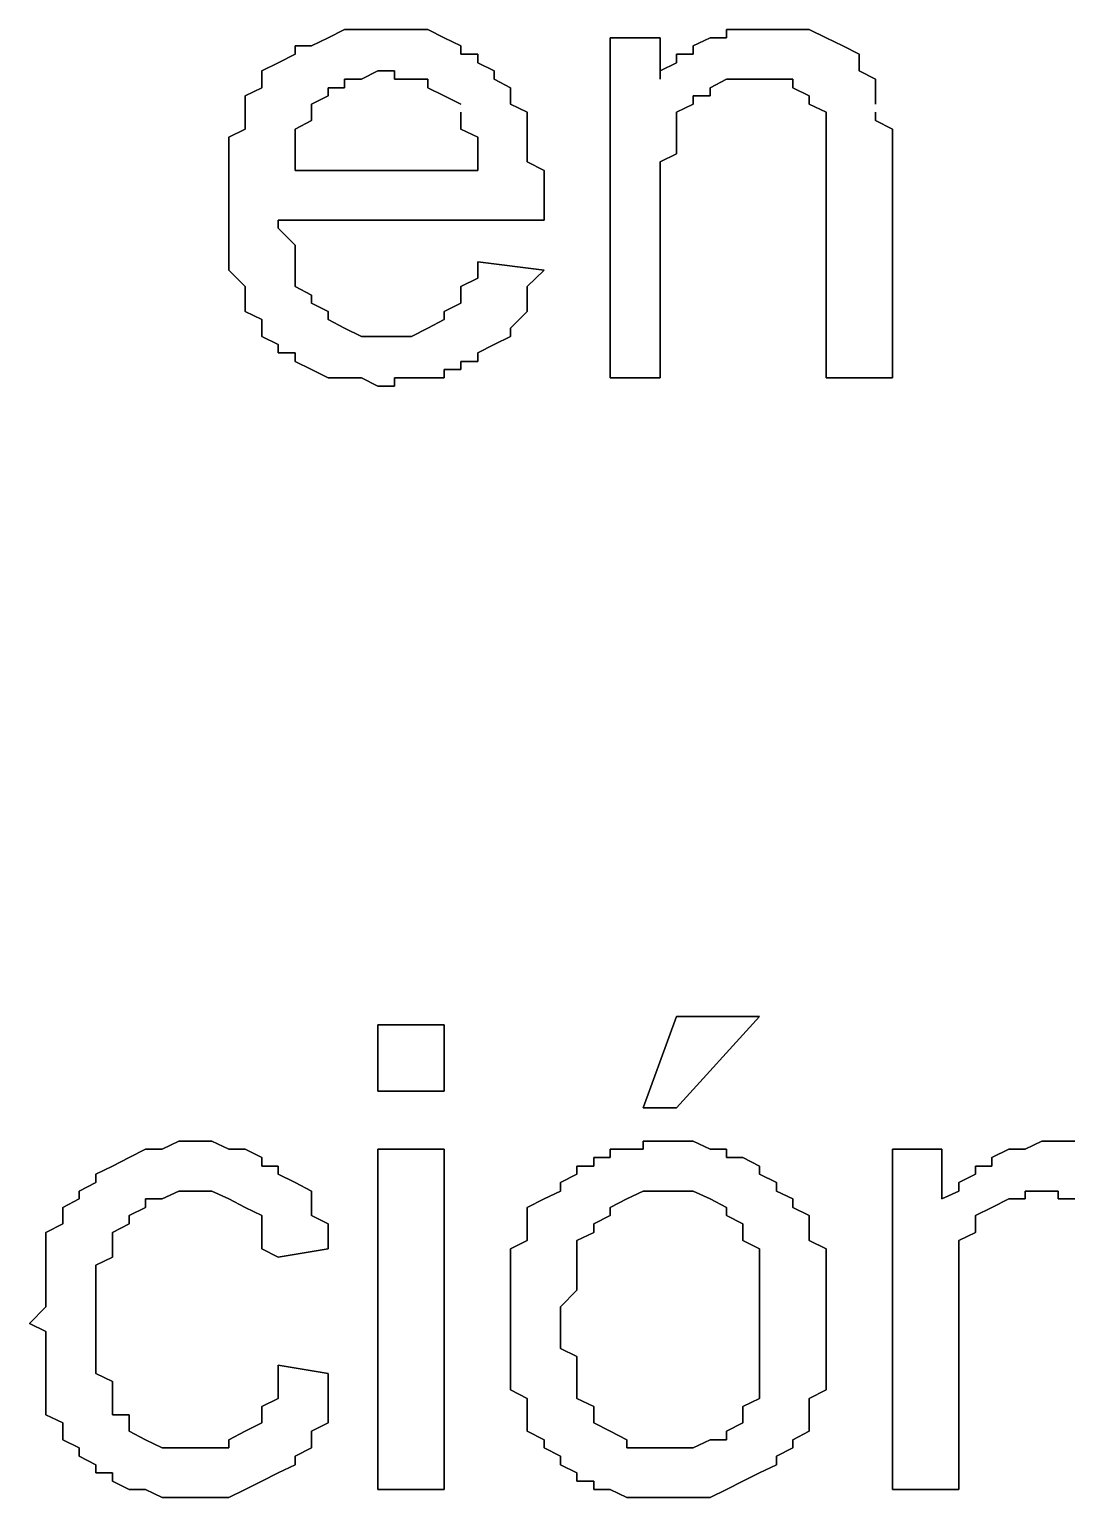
# Model space of a CAD drawing. Header units: metres. Extents: x 2.9 to 42.8, y 1.7 to 28.7.
# Drawn here: x 41.1374 to 41.3579, y 18.7872 to 19.0994 of the extents above; entities that cross this region are included whole.
import ezdxf

# ---------------------------------------------------------------- set-up
doc = ezdxf.new("R2010")
doc.units = ezdxf.units.M
doc.layers.add('GRIS', color=8, linetype='Continuous')

msp = doc.modelspace()

# ---------------------------------------------------------------- linework, layer by layer
at = {"layer": 'GRIS', "lineweight": -3}
for points in [[(41.2009, 19.0976), (41.1974, 19.0959), (41.2009, 19.0976)], [(41.2044, 19.0994), (41.2009, 19.0976), (41.2044, 19.0994)], [(41.208, 19.0994), (41.2044, 19.0994), (41.208, 19.0994)], [(41.2115, 19.0994), (41.208, 19.0994), (41.2115, 19.0994)], [(41.215, 19.0994), (41.2115, 19.0994), (41.215, 19.0994)], [(41.2186, 19.0994), (41.215, 19.0994), (41.2186, 19.0994)], [(41.2221, 19.0994), (41.2186, 19.0994), (41.2221, 19.0994)], [(41.2256, 19.0976), (41.2221, 19.0994), (41.2256, 19.0976)], [(41.2291, 19.0959), (41.2256, 19.0976), (41.2291, 19.0959)], [(41.2715, 19.0976), (41.2609, 19.0976), (41.2715, 19.0976)], [(41.2609, 19.0976), (41.2609, 19.0253), (41.2609, 19.0976)], [(41.2715, 19.0888), (41.2715, 19.0976), (41.2715, 19.0888)], [(41.2821, 19.0976), (41.2785, 19.0959), (41.2821, 19.0976)], [(41.2856, 19.0976), (41.2821, 19.0976), (41.2856, 19.0976)], [(41.2891, 19.0994), (41.2856, 19.0994), (41.2891, 19.0994)], [(41.2856, 19.0994), (41.2856, 19.0976), (41.2856, 19.0994)], [(41.2926, 19.0994), (41.2891, 19.0994), (41.2926, 19.0994)], [(41.2962, 19.0994), (41.2926, 19.0994), (41.2962, 19.0994)], [(41.2997, 19.0994), (41.2962, 19.0994), (41.2997, 19.0994)], [(41.3032, 19.0994), (41.2997, 19.0994), (41.3032, 19.0994)], [(41.3068, 19.0976), (41.3032, 19.0994), (41.3068, 19.0976)], [(41.3103, 19.0959), (41.3068, 19.0976), (41.3103, 19.0959)], [(41.1974, 19.0959), (41.1939, 19.0959), (41.1974, 19.0959)], [(41.1939, 19.0959), (41.1939, 19.0941), (41.1939, 19.0959)], [(41.2291, 19.0941), (41.2291, 19.0959), (41.2291, 19.0941)], [(41.2785, 19.0959), (41.2785, 19.0941), (41.2785, 19.0959)], [(41.3138, 19.0941), (41.3103, 19.0959), (41.3138, 19.0941)], [(41.1903, 19.0923), (41.1868, 19.0906), (41.1903, 19.0923)], [(41.1939, 19.0941), (41.1903, 19.0923), (41.1939, 19.0941)], [(41.2327, 19.0941), (41.2291, 19.0941), (41.2327, 19.0941)], [(41.2327, 19.0923), (41.2327, 19.0941), (41.2327, 19.0923)], [(41.2362, 19.0906), (41.2327, 19.0923), (41.2362, 19.0906)], [(41.275, 19.0923), (41.2715, 19.0906), (41.275, 19.0923)], [(41.2785, 19.0941), (41.275, 19.0941), (41.2785, 19.0941)], [(41.275, 19.0941), (41.275, 19.0923), (41.275, 19.0941)], [(41.3138, 19.0923), (41.3138, 19.0941), (41.3138, 19.0923)], [(41.3138, 19.0906), (41.3138, 19.0923), (41.3138, 19.0906)], [(41.1868, 19.0906), (41.1868, 19.0888), (41.1868, 19.0906)], [(41.1868, 19.0888), (41.1868, 19.087), (41.1868, 19.0888)], [(41.2044, 19.087), (41.2044, 19.0888), (41.2044, 19.087)], [(41.2044, 19.0888), (41.208, 19.0888), (41.2044, 19.0888)], [(41.208, 19.0888), (41.2115, 19.0906), (41.208, 19.0888)], [(41.2115, 19.0906), (41.215, 19.0906), (41.2115, 19.0906)], [(41.215, 19.0906), (41.215, 19.0888), (41.215, 19.0906)], [(41.215, 19.0888), (41.2186, 19.0888), (41.215, 19.0888)], [(41.2186, 19.0888), (41.2221, 19.0888), (41.2186, 19.0888)], [(41.2221, 19.0888), (41.2221, 19.087), (41.2221, 19.0888)], [(41.2362, 19.0888), (41.2362, 19.0906), (41.2362, 19.0888)], [(41.2397, 19.087), (41.2362, 19.0888), (41.2397, 19.087)], [(41.2715, 19.0906), (41.2715, 19.0888), (41.2715, 19.0906)], [(41.2821, 19.087), (41.2856, 19.0888), (41.2821, 19.087)], [(41.2856, 19.0888), (41.2891, 19.0888), (41.2856, 19.0888)], [(41.2891, 19.0888), (41.2926, 19.0888), (41.2891, 19.0888)], [(41.2926, 19.0888), (41.2962, 19.0888), (41.2926, 19.0888)], [(41.2962, 19.0888), (41.2997, 19.0888), (41.2962, 19.0888)], [(41.2997, 19.0888), (41.2997, 19.087), (41.2997, 19.0888)], [(41.3173, 19.0888), (41.3138, 19.0906), (41.3173, 19.0888)], [(41.3173, 19.087), (41.3173, 19.0888), (41.3173, 19.087)], [(41.1868, 19.087), (41.1833, 19.0853), (41.1868, 19.087)], [(41.1833, 19.0853), (41.1833, 19.0835), (41.1833, 19.0853)], [(41.1974, 19.0835), (41.2009, 19.0853), (41.1974, 19.0835)], [(41.2009, 19.0853), (41.2009, 19.087), (41.2009, 19.0853)], [(41.2009, 19.087), (41.2044, 19.087), (41.2009, 19.087)], [(41.2221, 19.087), (41.2256, 19.0853), (41.2221, 19.087)], [(41.2256, 19.0853), (41.2291, 19.0835), (41.2256, 19.0853)], [(41.2397, 19.0853), (41.2397, 19.087), (41.2397, 19.0853)], [(41.2397, 19.0835), (41.2397, 19.0853), (41.2397, 19.0835)], [(41.2785, 19.0835), (41.2785, 19.0853), (41.2785, 19.0835)], [(41.2785, 19.0853), (41.2821, 19.0853), (41.2785, 19.0853)], [(41.2821, 19.0853), (41.2821, 19.087), (41.2821, 19.0853)], [(41.2997, 19.087), (41.3032, 19.0853), (41.2997, 19.087)], [(41.3032, 19.0853), (41.3032, 19.0835), (41.3032, 19.0853)], [(41.3173, 19.0853), (41.3173, 19.087), (41.3173, 19.0853)], [(41.3173, 19.0835), (41.3173, 19.0853), (41.3173, 19.0835)], [(41.1833, 19.0835), (41.1833, 19.0818), (41.1833, 19.0835)], [(41.1833, 19.0818), (41.1833, 19.0782), (41.1833, 19.0818)], [(41.1974, 19.0818), (41.1974, 19.0835), (41.1974, 19.0818)], [(41.1974, 19.08), (41.1974, 19.0818), (41.1974, 19.08)], [(41.2291, 19.0818), (41.2291, 19.0782), (41.2291, 19.0818)], [(41.2432, 19.0818), (41.2397, 19.0835), (41.2432, 19.0818)], [(41.2432, 19.0782), (41.2432, 19.0818), (41.2432, 19.0782)], [(41.275, 19.0818), (41.2785, 19.0835), (41.275, 19.0818)], [(41.275, 19.08), (41.275, 19.0818), (41.275, 19.08)], [(41.3032, 19.0835), (41.3068, 19.0818), (41.3032, 19.0835)], [(41.3068, 19.0818), (41.3068, 19.08), (41.3068, 19.0818)], [(41.3173, 19.08), (41.3173, 19.0818), (41.3173, 19.08)], [(41.1939, 19.0782), (41.1974, 19.08), (41.1939, 19.0782)], [(41.275, 19.0782), (41.275, 19.08), (41.275, 19.0782)], [(41.3068, 19.08), (41.3068, 19.0782), (41.3068, 19.08)], [(41.3209, 19.0782), (41.3173, 19.08), (41.3209, 19.0782)], [(41.1833, 19.0782), (41.1798, 19.0765), (41.1833, 19.0782)], [(41.1798, 19.0765), (41.1798, 19.0747), (41.1798, 19.0765)], [(41.1939, 19.0765), (41.1939, 19.0782), (41.1939, 19.0765)], [(41.1939, 19.0747), (41.1939, 19.0765), (41.1939, 19.0747)], [(41.2291, 19.0782), (41.2327, 19.0765), (41.2291, 19.0782)], [(41.2327, 19.0765), (41.2327, 19.0747), (41.2327, 19.0765)], [(41.2432, 19.0765), (41.2432, 19.0782), (41.2432, 19.0765)], [(41.2432, 19.0747), (41.2432, 19.0765), (41.2432, 19.0747)], [(41.275, 19.0765), (41.275, 19.0782), (41.275, 19.0765)], [(41.275, 19.0729), (41.275, 19.0765), (41.275, 19.0729)], [(41.3068, 19.0782), (41.3068, 19.0765), (41.3068, 19.0782)], [(41.3068, 19.0765), (41.3068, 19.0729), (41.3068, 19.0765)], [(41.3209, 19.0765), (41.3209, 19.0782), (41.3209, 19.0765)], [(41.3209, 19.0729), (41.3209, 19.0765), (41.3209, 19.0729)], [(41.1798, 19.0747), (41.1798, 19.0729), (41.1798, 19.0747)], [(41.1798, 19.0729), (41.1798, 19.0694), (41.1798, 19.0729)], [(41.1939, 19.0712), (41.1939, 19.0747), (41.1939, 19.0712)], [(41.2327, 19.0747), (41.2327, 19.0712), (41.2327, 19.0747)], [(41.2432, 19.0712), (41.2432, 19.0747), (41.2432, 19.0712)], [(41.2715, 19.0712), (41.275, 19.0729), (41.2715, 19.0712)], [(41.3068, 19.0729), (41.3068, 19.0694), (41.3068, 19.0729)], [(41.3209, 19.0712), (41.3209, 19.0729), (41.3209, 19.0712)], [(41.1798, 19.0694), (41.1798, 19.0676), (41.1798, 19.0694)], [(41.1939, 19.0694), (41.1939, 19.0712), (41.1939, 19.0694)], [(41.2327, 19.0694), (41.1939, 19.0694), (41.2327, 19.0694)], [(41.2327, 19.0712), (41.2327, 19.0694), (41.2327, 19.0712)], [(41.2468, 19.0694), (41.2432, 19.0712), (41.2468, 19.0694)], [(41.2468, 19.0676), (41.2468, 19.0694), (41.2468, 19.0676)], [(41.2715, 19.0676), (41.2715, 19.0712), (41.2715, 19.0676)], [(41.3068, 19.0694), (41.3068, 19.0253), (41.3068, 19.0694)], [(41.3209, 19.0253), (41.3209, 19.0712), (41.3209, 19.0253)], [(41.1798, 19.0676), (41.1798, 19.0641), (41.1798, 19.0676)], [(41.2468, 19.0641), (41.2468, 19.0676), (41.2468, 19.0641)], [(41.2715, 19.0659), (41.2715, 19.0676), (41.2715, 19.0659)], [(41.1798, 19.0641), (41.1798, 19.0623), (41.1798, 19.0641)], [(41.2468, 19.0623), (41.2468, 19.0641), (41.2468, 19.0623)], [(41.2715, 19.0253), (41.2715, 19.0659), (41.2715, 19.0253)], [(41.1798, 19.0623), (41.1798, 19.0606), (41.1798, 19.0623)], [(41.1798, 19.0606), (41.1798, 19.0571), (41.1798, 19.0606)], [(41.2468, 19.0606), (41.2468, 19.0623), (41.2468, 19.0606)], [(41.2468, 19.0588), (41.2468, 19.0606), (41.2468, 19.0588)], [(41.1798, 19.0571), (41.1798, 19.0553), (41.1798, 19.0571)], [(41.1903, 19.0571), (41.1903, 19.0588), (41.1903, 19.0571)], [(41.1903, 19.0588), (41.2468, 19.0588), (41.1903, 19.0588)], [(41.1939, 19.0535), (41.1903, 19.0571), (41.1939, 19.0535)], [(41.1798, 19.0553), (41.1798, 19.0518), (41.1798, 19.0553)], [(41.1798, 19.0518), (41.1798, 19.05), (41.1798, 19.0518)], [(41.1939, 19.0518), (41.1939, 19.0535), (41.1939, 19.0518)], [(41.1939, 19.0482), (41.1939, 19.0518), (41.1939, 19.0482)], [(41.1798, 19.05), (41.1798, 19.0482), (41.1798, 19.05)], [(41.1798, 19.0482), (41.1833, 19.0447), (41.1798, 19.0482)], [(41.1939, 19.0465), (41.1939, 19.0482), (41.1939, 19.0465)], [(41.2327, 19.05), (41.2327, 19.0465), (41.2327, 19.05)], [(41.2468, 19.0482), (41.2327, 19.05), (41.2468, 19.0482)], [(41.2432, 19.0447), (41.2468, 19.0482), (41.2432, 19.0447)], [(41.1833, 19.0447), (41.1833, 19.0429), (41.1833, 19.0447)], [(41.1939, 19.0447), (41.1939, 19.0465), (41.1939, 19.0447)], [(41.1974, 19.0429), (41.1939, 19.0447), (41.1974, 19.0429)], [(41.2327, 19.0465), (41.2291, 19.0447), (41.2327, 19.0465)], [(41.2291, 19.0447), (41.2291, 19.0429), (41.2291, 19.0447)], [(41.2432, 19.0429), (41.2432, 19.0447), (41.2432, 19.0429)], [(41.1833, 19.0429), (41.1833, 19.0412), (41.1833, 19.0429)], [(41.1833, 19.0412), (41.1833, 19.0394), (41.1833, 19.0412)], [(41.1974, 19.0412), (41.1974, 19.0429), (41.1974, 19.0412)], [(41.2009, 19.0394), (41.1974, 19.0412), (41.2009, 19.0394)], [(41.2291, 19.0412), (41.2256, 19.0394), (41.2291, 19.0412)], [(41.2291, 19.0429), (41.2291, 19.0412), (41.2291, 19.0429)], [(41.2432, 19.0412), (41.2432, 19.0429), (41.2432, 19.0412)], [(41.2432, 19.0394), (41.2432, 19.0412), (41.2432, 19.0394)], [(41.1833, 19.0394), (41.1868, 19.0377), (41.1833, 19.0394)], [(41.2009, 19.0377), (41.2009, 19.0394), (41.2009, 19.0377)], [(41.2256, 19.0394), (41.2256, 19.0377), (41.2256, 19.0394)], [(41.2397, 19.0359), (41.2432, 19.0394), (41.2397, 19.0359)], [(41.1868, 19.0377), (41.1868, 19.0359), (41.1868, 19.0377)], [(41.1868, 19.0359), (41.1868, 19.0341), (41.1868, 19.0359)], [(41.2044, 19.0359), (41.2009, 19.0377), (41.2044, 19.0359)], [(41.208, 19.0341), (41.2044, 19.0359), (41.208, 19.0341)], [(41.2221, 19.0359), (41.2186, 19.0341), (41.2221, 19.0359)], [(41.2256, 19.0377), (41.2221, 19.0359), (41.2256, 19.0377)], [(41.2397, 19.0341), (41.2397, 19.0359), (41.2397, 19.0341)], [(41.1868, 19.0341), (41.1903, 19.0324), (41.1868, 19.0341)], [(41.1903, 19.0324), (41.1903, 19.0306), (41.1903, 19.0324)], [(41.2115, 19.0341), (41.208, 19.0341), (41.2115, 19.0341)], [(41.215, 19.0341), (41.2115, 19.0341), (41.215, 19.0341)], [(41.2186, 19.0341), (41.215, 19.0341), (41.2186, 19.0341)], [(41.2327, 19.0306), (41.2362, 19.0324), (41.2327, 19.0306)], [(41.2362, 19.0324), (41.2397, 19.0341), (41.2362, 19.0324)], [(41.1903, 19.0306), (41.1939, 19.0306), (41.1903, 19.0306)], [(41.1939, 19.0306), (41.1939, 19.0288), (41.1939, 19.0306)], [(41.1939, 19.0288), (41.1974, 19.0271), (41.1939, 19.0288)], [(41.2291, 19.0271), (41.2291, 19.0288), (41.2291, 19.0271)], [(41.2291, 19.0288), (41.2327, 19.0288), (41.2291, 19.0288)], [(41.2327, 19.0288), (41.2327, 19.0306), (41.2327, 19.0288)], [(41.1974, 19.0271), (41.2009, 19.0253), (41.1974, 19.0271)], [(41.2256, 19.0253), (41.2256, 19.0271), (41.2256, 19.0253)], [(41.2256, 19.0271), (41.2291, 19.0271), (41.2256, 19.0271)], [(41.2009, 19.0253), (41.2044, 19.0253), (41.2009, 19.0253)], [(41.2044, 19.0253), (41.208, 19.0253), (41.2044, 19.0253)], [(41.208, 19.0253), (41.2115, 19.0235), (41.208, 19.0253)], [(41.2115, 19.0235), (41.215, 19.0235), (41.2115, 19.0235)], [(41.215, 19.0235), (41.215, 19.0253), (41.215, 19.0235)], [(41.215, 19.0253), (41.2186, 19.0253), (41.215, 19.0253)], [(41.2186, 19.0253), (41.2221, 19.0253), (41.2186, 19.0253)], [(41.2221, 19.0253), (41.2256, 19.0253), (41.2221, 19.0253)], [(41.2609, 19.0253), (41.2715, 19.0253), (41.2609, 19.0253)], [(41.3068, 19.0253), (41.3209, 19.0253), (41.3068, 19.0253)], [(41.275, 18.8895), (41.2679, 18.8701), (41.275, 18.8895)], [(41.275, 18.8701), (41.2926, 18.8895), (41.275, 18.8701)], [(41.2926, 18.8895), (41.275, 18.8895), (41.2926, 18.8895)], [(41.2256, 18.8877), (41.2115, 18.8877), (41.2256, 18.8877)], [(41.2115, 18.8877), (41.2115, 18.8736), (41.2115, 18.8877)], [(41.2256, 18.8736), (41.2256, 18.8877), (41.2256, 18.8736)], [(41.2115, 18.8736), (41.2256, 18.8736), (41.2115, 18.8736)], [(41.2679, 18.8701), (41.275, 18.8701), (41.2679, 18.8701)], [(41.1621, 18.8613), (41.1586, 18.8595), (41.1621, 18.8613)], [(41.1656, 18.8613), (41.1621, 18.8613), (41.1656, 18.8613)], [(41.1692, 18.863), (41.1656, 18.8613), (41.1692, 18.863)], [(41.1727, 18.863), (41.1692, 18.863), (41.1727, 18.863)], [(41.1762, 18.863), (41.1727, 18.863), (41.1762, 18.863)], [(41.1798, 18.8613), (41.1762, 18.863), (41.1798, 18.8613)], [(41.1833, 18.8613), (41.1798, 18.8613), (41.1833, 18.8613)], [(41.1868, 18.8595), (41.1833, 18.8613), (41.1868, 18.8595)], [(41.2256, 18.8613), (41.2115, 18.8613), (41.2256, 18.8613)], [(41.2115, 18.8613), (41.2115, 18.7889), (41.2115, 18.8613)], [(41.2256, 18.7889), (41.2256, 18.8613), (41.2256, 18.7889)], [(41.2644, 18.8613), (41.2609, 18.8613), (41.2644, 18.8613)], [(41.2609, 18.8613), (41.2609, 18.8595), (41.2609, 18.8613)], [(41.2679, 18.8613), (41.2644, 18.8613), (41.2679, 18.8613)], [(41.2715, 18.863), (41.2679, 18.863), (41.2715, 18.863)], [(41.2679, 18.863), (41.2679, 18.8613), (41.2679, 18.863)], [(41.275, 18.863), (41.2715, 18.863), (41.275, 18.863)], [(41.2785, 18.863), (41.275, 18.863), (41.2785, 18.863)], [(41.2821, 18.8613), (41.2785, 18.863), (41.2821, 18.8613)], [(41.2856, 18.8613), (41.2821, 18.8613), (41.2856, 18.8613)], [(41.2856, 18.8595), (41.2856, 18.8613), (41.2856, 18.8595)], [(41.3314, 18.8613), (41.3209, 18.8613), (41.3314, 18.8613)], [(41.3209, 18.8613), (41.3209, 18.7889), (41.3209, 18.8613)], [(41.3314, 18.8507), (41.3314, 18.8613), (41.3314, 18.8507)], [(41.3456, 18.8613), (41.342, 18.8595), (41.3456, 18.8613)], [(41.3491, 18.8613), (41.3456, 18.8613), (41.3491, 18.8613)], [(41.3526, 18.863), (41.3491, 18.8613), (41.3526, 18.863)], [(41.3561, 18.863), (41.3526, 18.863), (41.3561, 18.863)], [(41.3597, 18.863), (41.3561, 18.863), (41.3597, 18.863)], [(41.1551, 18.8577), (41.1515, 18.856), (41.1551, 18.8577)], [(41.1586, 18.8595), (41.1551, 18.8577), (41.1586, 18.8595)], [(41.1868, 18.8577), (41.1868, 18.8595), (41.1868, 18.8577)], [(41.1903, 18.8577), (41.1868, 18.8577), (41.1903, 18.8577)], [(41.1903, 18.856), (41.1903, 18.8577), (41.1903, 18.856)], [(41.2574, 18.8577), (41.2538, 18.8577), (41.2574, 18.8577)], [(41.2538, 18.8577), (41.2538, 18.856), (41.2538, 18.8577)], [(41.2609, 18.8595), (41.2574, 18.8595), (41.2609, 18.8595)], [(41.2574, 18.8595), (41.2574, 18.8577), (41.2574, 18.8595)], [(41.2891, 18.8595), (41.2856, 18.8595), (41.2891, 18.8595)], [(41.2926, 18.8577), (41.2891, 18.8595), (41.2926, 18.8577)], [(41.2926, 18.856), (41.2926, 18.8577), (41.2926, 18.856)], [(41.342, 18.8577), (41.3385, 18.8577), (41.342, 18.8577)], [(41.3385, 18.8577), (41.3385, 18.856), (41.3385, 18.8577)], [(41.342, 18.8595), (41.342, 18.8577), (41.342, 18.8595)], [(41.1515, 18.8542), (41.148, 18.8524), (41.1515, 18.8542)], [(41.1515, 18.856), (41.1515, 18.8542), (41.1515, 18.856)], [(41.1939, 18.8542), (41.1903, 18.856), (41.1939, 18.8542)], [(41.1974, 18.8524), (41.1939, 18.8542), (41.1974, 18.8524)], [(41.2538, 18.856), (41.2503, 18.8542), (41.2538, 18.856)], [(41.2503, 18.8542), (41.2503, 18.8524), (41.2503, 18.8542)], [(41.2962, 18.8542), (41.2926, 18.856), (41.2962, 18.8542)], [(41.2962, 18.8524), (41.2962, 18.8542), (41.2962, 18.8524)], [(41.3385, 18.856), (41.335, 18.8542), (41.3385, 18.856)], [(41.335, 18.8542), (41.335, 18.8524), (41.335, 18.8542)], [(41.148, 18.8507), (41.1445, 18.8489), (41.148, 18.8507)], [(41.148, 18.8524), (41.148, 18.8507), (41.148, 18.8524)], [(41.1621, 18.8489), (41.1621, 18.8507), (41.1621, 18.8489)], [(41.1621, 18.8507), (41.1656, 18.8507), (41.1621, 18.8507)], [(41.1656, 18.8507), (41.1692, 18.8524), (41.1656, 18.8507)], [(41.1692, 18.8524), (41.1727, 18.8524), (41.1692, 18.8524)], [(41.1727, 18.8524), (41.1762, 18.8524), (41.1727, 18.8524)], [(41.1762, 18.8524), (41.1798, 18.8507), (41.1762, 18.8524)], [(41.1798, 18.8507), (41.1833, 18.8489), (41.1798, 18.8507)], [(41.1974, 18.8489), (41.1974, 18.8524), (41.1974, 18.8489)], [(41.2468, 18.8507), (41.2432, 18.8489), (41.2468, 18.8507)], [(41.2503, 18.8524), (41.2468, 18.8507), (41.2503, 18.8524)], [(41.2609, 18.8489), (41.2644, 18.8507), (41.2609, 18.8489)], [(41.2644, 18.8507), (41.2679, 18.8524), (41.2644, 18.8507)], [(41.2679, 18.8524), (41.2715, 18.8524), (41.2679, 18.8524)], [(41.2715, 18.8524), (41.275, 18.8524), (41.2715, 18.8524)], [(41.275, 18.8524), (41.2785, 18.8524), (41.275, 18.8524)], [(41.2785, 18.8524), (41.2821, 18.8507), (41.2785, 18.8524)], [(41.2821, 18.8507), (41.2856, 18.8489), (41.2821, 18.8507)], [(41.2997, 18.8507), (41.2962, 18.8524), (41.2997, 18.8507)], [(41.2997, 18.8489), (41.2997, 18.8507), (41.2997, 18.8489)], [(41.335, 18.8524), (41.3314, 18.8507), (41.335, 18.8524)], [(41.342, 18.8489), (41.3456, 18.8507), (41.342, 18.8489)], [(41.3456, 18.8507), (41.3491, 18.8507), (41.3456, 18.8507)], [(41.3491, 18.8507), (41.3491, 18.8524), (41.3491, 18.8507)], [(41.3491, 18.8524), (41.3526, 18.8524), (41.3491, 18.8524)], [(41.3526, 18.8524), (41.3561, 18.8524), (41.3526, 18.8524)], [(41.3561, 18.8524), (41.3561, 18.8507), (41.3561, 18.8524)], [(41.3561, 18.8507), (41.3597, 18.8507), (41.3561, 18.8507)], [(41.1445, 18.8489), (41.1445, 18.8472), (41.1445, 18.8489)], [(41.1586, 18.8472), (41.1621, 18.8489), (41.1586, 18.8472)], [(41.1833, 18.8489), (41.1868, 18.8472), (41.1833, 18.8489)], [(41.1974, 18.8472), (41.1974, 18.8489), (41.1974, 18.8472)], [(41.2432, 18.8489), (41.2432, 18.8454), (41.2432, 18.8489)], [(41.2609, 18.8472), (41.2609, 18.8489), (41.2609, 18.8472)], [(41.2856, 18.8489), (41.2856, 18.8472), (41.2856, 18.8489)], [(41.3032, 18.8472), (41.2997, 18.8489), (41.3032, 18.8472)], [(41.3385, 18.8472), (41.342, 18.8489), (41.3385, 18.8472)], [(41.1445, 18.8454), (41.1409, 18.8436), (41.1445, 18.8454)], [(41.1445, 18.8472), (41.1445, 18.8454), (41.1445, 18.8472)], [(41.1551, 18.8436), (41.1586, 18.8454), (41.1551, 18.8436)], [(41.1586, 18.8454), (41.1586, 18.8472), (41.1586, 18.8454)], [(41.1868, 18.8472), (41.1868, 18.8454), (41.1868, 18.8472)], [(41.1868, 18.8454), (41.1868, 18.8419), (41.1868, 18.8454)], [(41.2009, 18.8454), (41.1974, 18.8472), (41.2009, 18.8454)], [(41.2009, 18.8436), (41.2009, 18.8454), (41.2009, 18.8436)], [(41.2432, 18.8454), (41.2432, 18.8436), (41.2432, 18.8454)], [(41.2574, 18.8454), (41.2609, 18.8472), (41.2574, 18.8454)], [(41.2574, 18.8436), (41.2574, 18.8454), (41.2574, 18.8436)], [(41.2856, 18.8472), (41.2891, 18.8454), (41.2856, 18.8472)], [(41.2891, 18.8454), (41.2891, 18.8436), (41.2891, 18.8454)], [(41.3032, 18.8454), (41.3032, 18.8472), (41.3032, 18.8454)], [(41.3032, 18.8436), (41.3032, 18.8454), (41.3032, 18.8436)], [(41.3385, 18.8454), (41.3385, 18.8472), (41.3385, 18.8454)], [(41.3385, 18.8436), (41.3385, 18.8454), (41.3385, 18.8436)], [(41.1409, 18.8436), (41.1409, 18.8419), (41.1409, 18.8436)], [(41.1409, 18.8419), (41.1409, 18.8383), (41.1409, 18.8419)], [(41.1551, 18.8419), (41.1551, 18.8436), (41.1551, 18.8419)], [(41.1551, 18.8401), (41.1551, 18.8419), (41.1551, 18.8401)], [(41.1868, 18.8419), (41.1868, 18.8401), (41.1868, 18.8419)], [(41.2009, 18.8401), (41.2009, 18.8436), (41.2009, 18.8401)], [(41.2432, 18.8419), (41.2397, 18.8401), (41.2432, 18.8419)], [(41.2432, 18.8436), (41.2432, 18.8419), (41.2432, 18.8436)], [(41.2538, 18.8419), (41.2574, 18.8436), (41.2538, 18.8419)], [(41.2538, 18.8401), (41.2538, 18.8419), (41.2538, 18.8401)], [(41.2891, 18.8436), (41.2891, 18.8419), (41.2891, 18.8436)], [(41.2891, 18.8419), (41.2926, 18.8401), (41.2891, 18.8419)], [(41.3032, 18.8419), (41.3032, 18.8436), (41.3032, 18.8419)], [(41.3068, 18.8401), (41.3032, 18.8419), (41.3068, 18.8401)], [(41.335, 18.8419), (41.3385, 18.8436), (41.335, 18.8419)], [(41.335, 18.8401), (41.335, 18.8419), (41.335, 18.8401)], [(41.1409, 18.8383), (41.1409, 18.8366), (41.1409, 18.8383)], [(41.1515, 18.8366), (41.1551, 18.8383), (41.1515, 18.8366)], [(41.1551, 18.8383), (41.1551, 18.8401), (41.1551, 18.8383)], [(41.1868, 18.8401), (41.1903, 18.8383), (41.1868, 18.8401)], [(41.1903, 18.8383), (41.2009, 18.8401), (41.1903, 18.8383)], [(41.2397, 18.8401), (41.2397, 18.8383), (41.2397, 18.8401)], [(41.2397, 18.8383), (41.2397, 18.8348), (41.2397, 18.8383)], [(41.2538, 18.8383), (41.2538, 18.8401), (41.2538, 18.8383)], [(41.2538, 18.8366), (41.2538, 18.8383), (41.2538, 18.8366)], [(41.2926, 18.8401), (41.2926, 18.8383), (41.2926, 18.8401)], [(41.2926, 18.8383), (41.2926, 18.8348), (41.2926, 18.8383)], [(41.3068, 18.8366), (41.3068, 18.8401), (41.3068, 18.8366)], [(41.335, 18.8383), (41.335, 18.8401), (41.335, 18.8383)], [(41.335, 18.8348), (41.335, 18.8383), (41.335, 18.8348)], [(41.1409, 18.8366), (41.1409, 18.8348), (41.1409, 18.8366)], [(41.1515, 18.8348), (41.1515, 18.8366), (41.1515, 18.8348)], [(41.2538, 18.833), (41.2538, 18.8366), (41.2538, 18.833)], [(41.3068, 18.8348), (41.3068, 18.8366), (41.3068, 18.8348)], [(41.1409, 18.8348), (41.1409, 18.8313), (41.1409, 18.8348)], [(41.1515, 18.8313), (41.1515, 18.8348), (41.1515, 18.8313)], [(41.2397, 18.8348), (41.2397, 18.833), (41.2397, 18.8348)], [(41.2397, 18.833), (41.2397, 18.8295), (41.2397, 18.833)], [(41.2538, 18.8313), (41.2538, 18.833), (41.2538, 18.8313)], [(41.2926, 18.8348), (41.2926, 18.833), (41.2926, 18.8348)], [(41.2926, 18.833), (41.2926, 18.8313), (41.2926, 18.833)], [(41.3068, 18.8313), (41.3068, 18.8348), (41.3068, 18.8313)], [(41.335, 18.833), (41.335, 18.8348), (41.335, 18.833)], [(41.335, 18.8295), (41.335, 18.833), (41.335, 18.8295)], [(41.1409, 18.8313), (41.1409, 18.8295), (41.1409, 18.8313)], [(41.1409, 18.8295), (41.1409, 18.8278), (41.1409, 18.8295)], [(41.1515, 18.8295), (41.1515, 18.8313), (41.1515, 18.8295)], [(41.1515, 18.826), (41.1515, 18.8295), (41.1515, 18.826)], [(41.2397, 18.8295), (41.2397, 18.8278), (41.2397, 18.8295)], [(41.2503, 18.8278), (41.2538, 18.8313), (41.2503, 18.8278)], [(41.2926, 18.8313), (41.2926, 18.8278), (41.2926, 18.8313)], [(41.3068, 18.8295), (41.3068, 18.8313), (41.3068, 18.8295)], [(41.3068, 18.8278), (41.3068, 18.8295), (41.3068, 18.8278)], [(41.335, 18.8278), (41.335, 18.8295), (41.335, 18.8278)], [(41.1409, 18.8278), (41.1374, 18.8242), (41.1409, 18.8278)], [(41.1515, 18.8242), (41.1515, 18.826), (41.1515, 18.8242)], [(41.2397, 18.8278), (41.2397, 18.8242), (41.2397, 18.8278)], [(41.2503, 18.826), (41.2503, 18.8278), (41.2503, 18.826)], [(41.2503, 18.8242), (41.2503, 18.826), (41.2503, 18.8242)], [(41.2926, 18.8278), (41.2926, 18.8242), (41.2926, 18.8278)], [(41.3068, 18.826), (41.3068, 18.8278), (41.3068, 18.826)], [(41.3068, 18.8225), (41.3068, 18.826), (41.3068, 18.8225)], [(41.335, 18.7889), (41.335, 18.8278), (41.335, 18.7889)], [(41.1374, 18.8242), (41.1409, 18.8225), (41.1374, 18.8242)], [(41.1515, 18.8225), (41.1515, 18.8242), (41.1515, 18.8225)], [(41.2397, 18.8242), (41.2397, 18.8225), (41.2397, 18.8242)], [(41.2503, 18.8225), (41.2503, 18.8242), (41.2503, 18.8225)], [(41.2926, 18.8242), (41.2926, 18.8207), (41.2926, 18.8242)], [(41.1409, 18.8225), (41.1409, 18.8207), (41.1409, 18.8225)], [(41.1409, 18.8207), (41.1409, 18.8172), (41.1409, 18.8207)], [(41.1515, 18.8189), (41.1515, 18.8225), (41.1515, 18.8189)], [(41.2397, 18.8225), (41.2397, 18.8189), (41.2397, 18.8225)], [(41.2503, 18.8189), (41.2503, 18.8225), (41.2503, 18.8189)], [(41.2926, 18.8207), (41.2926, 18.8189), (41.2926, 18.8207)], [(41.3068, 18.8207), (41.3068, 18.8225), (41.3068, 18.8207)], [(41.3068, 18.8172), (41.3068, 18.8207), (41.3068, 18.8172)], [(41.1409, 18.8172), (41.1409, 18.8154), (41.1409, 18.8172)], [(41.1515, 18.8154), (41.1515, 18.8189), (41.1515, 18.8154)], [(41.2397, 18.8189), (41.2397, 18.8172), (41.2397, 18.8189)], [(41.2397, 18.8172), (41.2397, 18.8136), (41.2397, 18.8172)], [(41.2538, 18.8172), (41.2503, 18.8189), (41.2538, 18.8172)], [(41.2538, 18.8136), (41.2538, 18.8172), (41.2538, 18.8136)], [(41.2926, 18.8189), (41.2926, 18.8154), (41.2926, 18.8189)], [(41.3068, 18.8154), (41.3068, 18.8172), (41.3068, 18.8154)], [(41.1409, 18.8154), (41.1409, 18.8119), (41.1409, 18.8154)], [(41.1515, 18.8136), (41.1515, 18.8154), (41.1515, 18.8136)], [(41.1551, 18.8119), (41.1515, 18.8136), (41.1551, 18.8119)], [(41.1903, 18.8154), (41.1903, 18.8136), (41.1903, 18.8154)], [(41.2009, 18.8136), (41.1903, 18.8154), (41.2009, 18.8136)], [(41.1903, 18.8136), (41.1903, 18.8119), (41.1903, 18.8136)], [(41.2009, 18.8101), (41.2009, 18.8136), (41.2009, 18.8101)], [(41.2397, 18.8136), (41.2397, 18.8119), (41.2397, 18.8136)], [(41.2538, 18.8119), (41.2538, 18.8136), (41.2538, 18.8119)], [(41.2926, 18.8154), (41.2926, 18.8136), (41.2926, 18.8154)], [(41.2926, 18.8136), (41.2926, 18.8119), (41.2926, 18.8136)], [(41.3068, 18.8119), (41.3068, 18.8154), (41.3068, 18.8119)], [(41.1409, 18.8119), (41.1409, 18.8101), (41.1409, 18.8119)], [(41.1409, 18.8101), (41.1409, 18.8083), (41.1409, 18.8101)], [(41.1551, 18.8101), (41.1551, 18.8119), (41.1551, 18.8101)], [(41.1551, 18.8066), (41.1551, 18.8101), (41.1551, 18.8066)], [(41.1903, 18.8119), (41.1903, 18.8083), (41.1903, 18.8119)], [(41.2009, 18.8083), (41.2009, 18.8101), (41.2009, 18.8083)], [(41.2397, 18.8119), (41.2397, 18.8101), (41.2397, 18.8119)], [(41.2397, 18.8101), (41.2432, 18.8083), (41.2397, 18.8101)], [(41.2538, 18.8101), (41.2538, 18.8119), (41.2538, 18.8101)], [(41.2538, 18.8083), (41.2538, 18.8101), (41.2538, 18.8083)], [(41.2926, 18.8119), (41.2926, 18.8083), (41.2926, 18.8119)], [(41.3032, 18.8083), (41.3068, 18.8101), (41.3032, 18.8083)], [(41.3068, 18.8101), (41.3068, 18.8119), (41.3068, 18.8101)], [(41.1409, 18.8083), (41.1409, 18.8048), (41.1409, 18.8083)], [(41.1903, 18.8083), (41.1868, 18.8066), (41.1903, 18.8083)], [(41.2009, 18.8066), (41.2009, 18.8083), (41.2009, 18.8066)], [(41.2432, 18.8083), (41.2432, 18.8048), (41.2432, 18.8083)], [(41.2574, 18.8066), (41.2538, 18.8083), (41.2574, 18.8066)], [(41.2926, 18.8083), (41.2891, 18.8066), (41.2926, 18.8083)], [(41.3032, 18.8066), (41.3032, 18.8083), (41.3032, 18.8066)], [(41.1409, 18.8048), (41.1445, 18.8031), (41.1409, 18.8048)], [(41.1551, 18.8048), (41.1551, 18.8066), (41.1551, 18.8048)], [(41.1586, 18.8048), (41.1551, 18.8048), (41.1586, 18.8048)], [(41.1586, 18.8031), (41.1586, 18.8048), (41.1586, 18.8031)], [(41.1868, 18.8066), (41.1868, 18.8048), (41.1868, 18.8066)], [(41.1868, 18.8048), (41.1868, 18.8031), (41.1868, 18.8048)], [(41.2009, 18.8031), (41.2009, 18.8066), (41.2009, 18.8031)], [(41.2432, 18.8048), (41.2432, 18.8031), (41.2432, 18.8048)], [(41.2574, 18.8048), (41.2574, 18.8066), (41.2574, 18.8048)], [(41.2574, 18.8031), (41.2574, 18.8048), (41.2574, 18.8031)], [(41.2891, 18.8066), (41.2891, 18.8048), (41.2891, 18.8066)], [(41.2891, 18.8048), (41.2891, 18.8031), (41.2891, 18.8048)], [(41.3032, 18.8048), (41.3032, 18.8066), (41.3032, 18.8048)], [(41.3032, 18.8031), (41.3032, 18.8048), (41.3032, 18.8031)], [(41.1445, 18.8031), (41.1445, 18.8013), (41.1445, 18.8031)], [(41.1445, 18.8013), (41.1445, 18.7995), (41.1445, 18.8013)], [(41.1586, 18.8013), (41.1586, 18.8031), (41.1586, 18.8013)], [(41.1621, 18.7995), (41.1586, 18.8013), (41.1621, 18.7995)], [(41.1833, 18.8013), (41.1798, 18.7995), (41.1833, 18.8013)], [(41.1868, 18.8031), (41.1833, 18.8013), (41.1868, 18.8031)], [(41.1974, 18.8013), (41.2009, 18.8031), (41.1974, 18.8013)], [(41.1974, 18.7995), (41.1974, 18.8013), (41.1974, 18.7995)], [(41.2432, 18.8031), (41.2432, 18.8013), (41.2432, 18.8031)], [(41.2432, 18.8013), (41.2468, 18.7995), (41.2432, 18.8013)], [(41.2609, 18.8013), (41.2574, 18.8031), (41.2609, 18.8013)], [(41.2644, 18.7995), (41.2609, 18.8013), (41.2644, 18.7995)], [(41.2891, 18.8031), (41.2856, 18.8013), (41.2891, 18.8031)], [(41.2856, 18.8013), (41.2856, 18.7995), (41.2856, 18.8013)], [(41.2997, 18.7995), (41.3032, 18.8013), (41.2997, 18.7995)], [(41.3032, 18.8013), (41.3032, 18.8031), (41.3032, 18.8013)], [(41.1445, 18.7995), (41.148, 18.7978), (41.1445, 18.7995)], [(41.148, 18.7978), (41.148, 18.796), (41.148, 18.7978)], [(41.1656, 18.7978), (41.1621, 18.7995), (41.1656, 18.7978)], [(41.1692, 18.7978), (41.1656, 18.7978), (41.1692, 18.7978)], [(41.1727, 18.7978), (41.1692, 18.7978), (41.1727, 18.7978)], [(41.1762, 18.7978), (41.1727, 18.7978), (41.1762, 18.7978)], [(41.1798, 18.7978), (41.1762, 18.7978), (41.1798, 18.7978)], [(41.1798, 18.7995), (41.1798, 18.7978), (41.1798, 18.7995)], [(41.1939, 18.796), (41.1974, 18.7978), (41.1939, 18.796)], [(41.1974, 18.7978), (41.1974, 18.7995), (41.1974, 18.7978)], [(41.2468, 18.7995), (41.2468, 18.7978), (41.2468, 18.7995)], [(41.2468, 18.7978), (41.2503, 18.796), (41.2468, 18.7978)], [(41.2644, 18.7978), (41.2644, 18.7995), (41.2644, 18.7978)], [(41.2679, 18.7978), (41.2644, 18.7978), (41.2679, 18.7978)], [(41.2715, 18.7978), (41.2679, 18.7978), (41.2715, 18.7978)], [(41.275, 18.7978), (41.2715, 18.7978), (41.275, 18.7978)], [(41.2785, 18.7978), (41.275, 18.7978), (41.2785, 18.7978)], [(41.2821, 18.7995), (41.2785, 18.7978), (41.2821, 18.7995)], [(41.2856, 18.7995), (41.2821, 18.7995), (41.2856, 18.7995)], [(41.2962, 18.796), (41.2997, 18.7978), (41.2962, 18.796)], [(41.2997, 18.7978), (41.2997, 18.7995), (41.2997, 18.7978)], [(41.148, 18.796), (41.1515, 18.7942), (41.148, 18.796)], [(41.1939, 18.7942), (41.1939, 18.796), (41.1939, 18.7942)], [(41.2503, 18.796), (41.2503, 18.7942), (41.2503, 18.796)], [(41.2962, 18.7942), (41.2962, 18.796), (41.2962, 18.7942)], [(41.1515, 18.7942), (41.1515, 18.7925), (41.1515, 18.7942)], [(41.1515, 18.7925), (41.1551, 18.7925), (41.1515, 18.7925)], [(41.1551, 18.7925), (41.1551, 18.7907), (41.1551, 18.7925)], [(41.1868, 18.7907), (41.1903, 18.7925), (41.1868, 18.7907)], [(41.1903, 18.7925), (41.1939, 18.7942), (41.1903, 18.7925)], [(41.2503, 18.7942), (41.2538, 18.7925), (41.2503, 18.7942)], [(41.2538, 18.7925), (41.2538, 18.7907), (41.2538, 18.7925)], [(41.2891, 18.7907), (41.2926, 18.7925), (41.2891, 18.7907)], [(41.2926, 18.7925), (41.2962, 18.7942), (41.2926, 18.7925)], [(41.1551, 18.7907), (41.1586, 18.7889), (41.1551, 18.7907)], [(41.1586, 18.7889), (41.1621, 18.7889), (41.1586, 18.7889)], [(41.1621, 18.7889), (41.1656, 18.7872), (41.1621, 18.7889)], [(41.1798, 18.7872), (41.1833, 18.7889), (41.1798, 18.7872)], [(41.1833, 18.7889), (41.1868, 18.7907), (41.1833, 18.7889)], [(41.2115, 18.7889), (41.2256, 18.7889), (41.2115, 18.7889)], [(41.2538, 18.7907), (41.2574, 18.7907), (41.2538, 18.7907)], [(41.2574, 18.7907), (41.2574, 18.7889), (41.2574, 18.7907)], [(41.2574, 18.7889), (41.2609, 18.7889), (41.2574, 18.7889)], [(41.2609, 18.7889), (41.2644, 18.7872), (41.2609, 18.7889)], [(41.2821, 18.7872), (41.2856, 18.7889), (41.2821, 18.7872)], [(41.2856, 18.7889), (41.2891, 18.7907), (41.2856, 18.7889)], [(41.3209, 18.7889), (41.335, 18.7889), (41.3209, 18.7889)], [(41.1656, 18.7872), (41.1692, 18.7872), (41.1656, 18.7872)], [(41.1692, 18.7872), (41.1727, 18.7872), (41.1692, 18.7872)], [(41.1727, 18.7872), (41.1762, 18.7872), (41.1727, 18.7872)], [(41.1762, 18.7872), (41.1798, 18.7872), (41.1762, 18.7872)], [(41.2644, 18.7872), (41.2679, 18.7872), (41.2644, 18.7872)], [(41.2679, 18.7872), (41.2715, 18.7872), (41.2679, 18.7872)], [(41.2715, 18.7872), (41.275, 18.7872), (41.2715, 18.7872)], [(41.275, 18.7872), (41.2785, 18.7872), (41.275, 18.7872)], [(41.2785, 18.7872), (41.2821, 18.7872), (41.2785, 18.7872)]]:
    msp.add_lwpolyline(points, dxfattribs=at)

doc.saveas('drawing.dxf')
